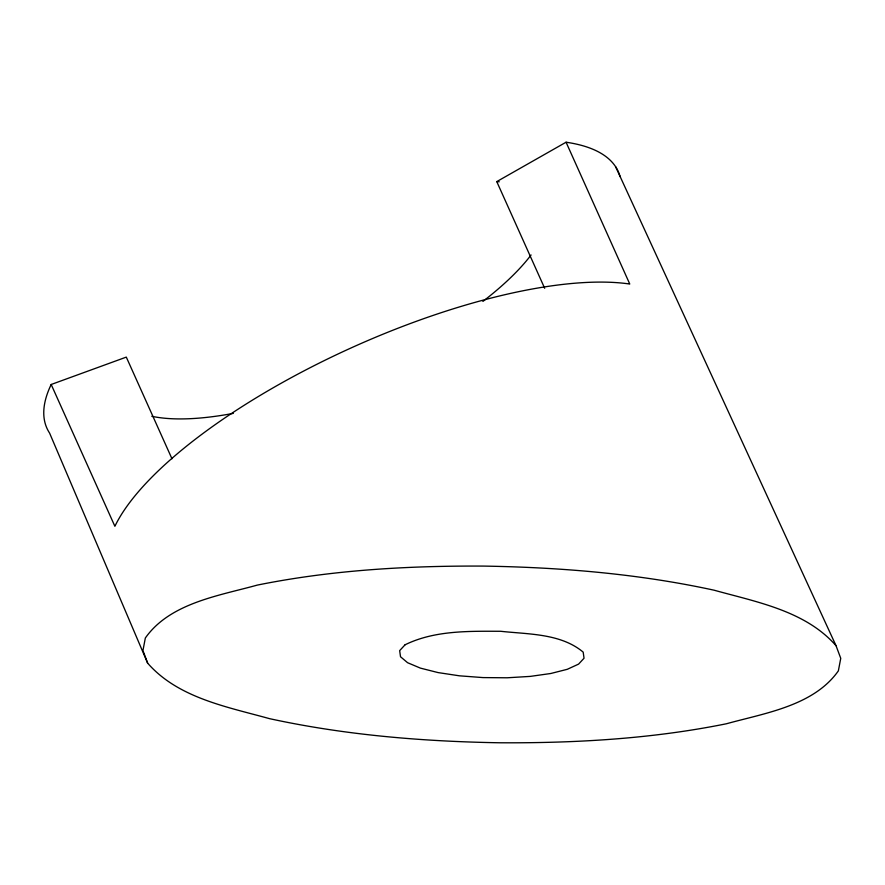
<?xml version="1.0" encoding="UTF-8"?>
<svg xmlns="http://www.w3.org/2000/svg" width="885" height="885" viewBox="0 0 885 885"><rect width="100%" height="100%" fill="white"/><g stroke="black" fill="none" stroke-linecap="round" stroke-linejoin="round"><path stroke-width="1.33" d="M544.684 288.289L496.762 181.613L566.068 142.22A313.168 104.065 -24.2 0 1 620.075 176.58M615.617 166.734L836.037 645.707L840.75 658.329L838.361 670.863C813.724 705.854 764.928 713.089 726.474 723.753C652.024 738.842 575.825 743.179 499.981 742.781C422.665 741.497 345.183 735.114 269.516 718.653C226.969 706.827 178.117 697.988 147.651 663.164L49.582 433.075A313.168 104.065 -24.2 0 1 51.186 384.488L126.301 357.109L171.967 458.762M496.762 181.613L499.24 181.79M836.037 645.707C805.582 610.882 756.73 602.043 714.184 590.218C638.516 573.757 561.024 567.373 483.708 566.09C407.874 565.692 331.676 570.028 257.214 585.118C218.772 595.782 169.964 603.017 145.339 638.008L142.95 650.541L147.651 663.164M566.068 142.22L629.766 284.03A313.168 104.065 -24.2 0 0 338.59 353.712A313.168 104.065 -24.2 0 0 114.884 526.298L51.186 384.488M531.077 254.98A233.507 77.592 -24.2 0 1 482.878 301.431M233.363 413.361A233.507 77.592 -24.2 0 1 151.822 416.293M405.098 644.767L399.666 650.63L400.518 656.747L407.587 662.71L420.408 668.12L438.097 672.589L459.448 675.819L483 677.589L507.16 677.788L530.281 676.394L550.78 673.496L567.263 669.314L578.602 664.104L584.034 658.241L583.182 652.123C560.681 633.328 528.411 634.346 500.7 631.282C468.663 631.204 434.546 630.341 405.098 644.767"/></g></svg>
